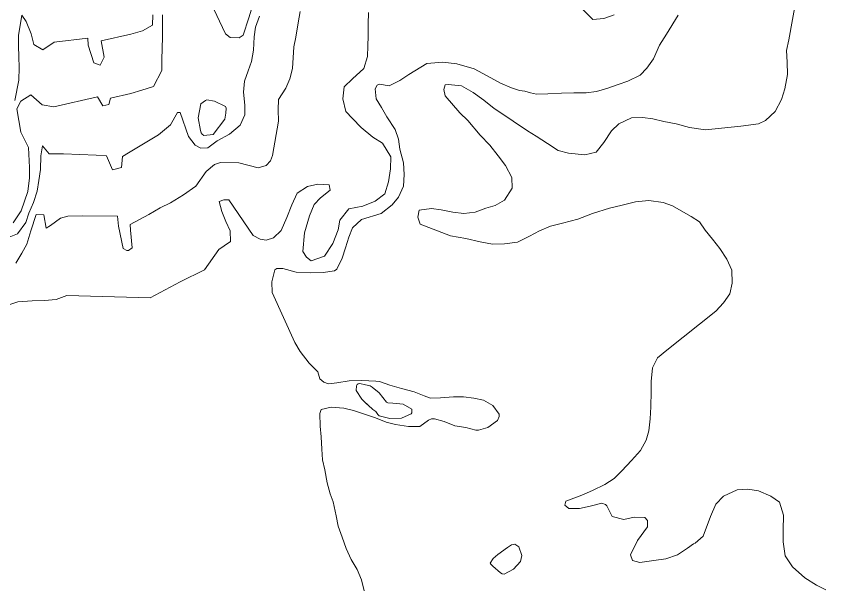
# Model space of a CAD drawing. Header units: metres. Extents: x 78 to 178, y -74 to 157.
# Drawn here: x 150.766 to 153.024, y 65.96 to 67.559 of the extents above; entities that cross this region are included whole.
import ezdxf

# ---------------------------------------------------------------- set-up
doc = ezdxf.new("R2010")
doc.units = ezdxf.units.M
doc.layers.add('01_Fina', color=252, linetype='Continuous', lineweight=15)

msp = doc.modelspace()

# ---------------------------------------------------------------- linework, layer by layer
at = {"layer": '01_Fina', "color": 252, "linetype": 'Continuous', "lineweight": 9, "true_color": 0x939598}
for points in [[(152.95546, 67.68394), (152.92081, 67.49275), (152.91412, 67.46305), (152.91586, 67.43), (152.91706, 67.39616), (152.9097, 67.35588), (152.9002, 67.32565), (152.88241, 67.29233), (152.85552, 67.26758), (152.83612, 67.25822), (152.78675, 67.25139), (152.68841, 67.24123), (152.64359, 67.24751), (152.60653, 67.25782), (152.57242, 67.26491), (152.54151, 67.272), (152.51235, 67.27548), (152.48224, 67.27454), (152.44719, 67.25822), (152.42605, 67.23828), (152.40531, 67.20617), (152.38377, 67.17861), (152.35193, 67.17099), (152.30604, 67.1758), (152.27795, 67.18343), (152.24771, 67.2035), (152.216, 67.22383), (152.19219, 67.23842), (152.15218, 67.26518), (152.12583, 67.28324), (152.09907, 67.30076), (152.06977, 67.32418), (152.04007, 67.34558), (152.00836, 67.36405), (151.97036, 67.36766), (151.96274, 67.36686), (151.95846, 67.35401), (151.9626, 67.33649), (152.00328, 67.28899), (152.02522, 67.26772), (152.0604, 67.22611), (152.08703, 67.19855), (152.11004, 67.16845), (152.13064, 67.14182), (152.1483, 67.10837), (152.14951, 67.07854), (152.12783, 67.04522), (152.10228, 67.03037), (152.07552, 67.02248), (152.04569, 67.01111), (152.01425, 67.00736), (151.98388, 67.01097), (151.95123, 67.0174), (151.92434, 67.02154), (151.89009, 67.01726), (151.88634, 66.99773), (151.89276, 66.97793), (151.97705, 66.94488), (152.0196, 66.93766), (152.0604, 66.92883), (152.09399, 66.92214), (152.12824, 66.92267), (152.16369, 66.92789), (152.19781, 66.94448), (152.2259, 66.95933), (152.25587, 66.97204), (152.28959, 66.98074), (152.33227, 66.99157), (152.37361, 67.00723), (152.4207, 67.02221), (152.45562, 67.03091), (152.49348, 67.04027), (152.53068, 67.04415), (152.57055, 67.03827), (152.5961, 67.02917), (152.62058, 67.01512), (152.64895, 66.99933), (152.67156, 66.98448), (152.68775, 66.9608), (152.70795, 66.93552), (152.72828, 66.90956), (152.74822, 66.8804), (152.7624, 66.84922), (152.7632, 66.8127), (152.75611, 66.7834), (152.73832, 66.75851), (152.71771, 66.7351), (152.58071, 66.62646), (152.55476, 66.60506), (152.54111, 66.57696), (152.5371, 66.53896), (152.53683, 66.51047), (152.5363, 66.46739), (152.53456, 66.43474), (152.53054, 66.40116), (152.52265, 66.3744), (152.50686, 66.34604), (152.48198, 66.31781), (152.45535, 66.28904), (152.43381, 66.26804), (152.40799, 66.25131), (152.3732, 66.23432), (152.3435, 66.22108), (152.29868, 66.20395), (152.29628, 66.19312), (152.30765, 66.18375), (152.33708, 66.18375), (152.36718, 66.19004), (152.39943, 66.19873), (152.40946, 66.19512), (152.41348, 66.19097), (152.42833, 66.16194), (152.4603, 66.15298), (152.48987, 66.15927), (152.5193, 66.1586), (152.52653, 66.1507), (152.52653, 66.13237), (152.4991, 66.09478), (152.47943, 66.05411), (152.48465, 66.03832), (152.50552, 66.0331), (152.54472, 66.03832), (152.57777, 66.04314), (152.61015, 66.05438), (152.63824, 66.07311), (152.65523, 66.08555), (152.66005, 66.08702), (152.68186, 66.10682), (152.70246, 66.16127), (152.71718, 66.19593), (152.73845, 66.2188), (152.77672, 66.23606), (152.80682, 66.23794), (152.83652, 66.23312), (152.87117, 66.21813), (152.89512, 66.20128), (152.90596, 66.16502), (152.90515, 66.12381), (152.90475, 66.09063), (152.91091, 66.05157), (152.93138, 66.0212), (152.96523, 65.99056), (152.99827, 65.97022), (153.02409, 65.95698)], [(151.42878, 67.59938), (151.41513, 67.55363), (151.39908, 67.50533), (151.38811, 67.49797), (151.36269, 67.49904), (151.35011, 67.50894), (151.30837, 67.59604)], [(152.3316, 67.59216), (152.37454, 67.54921), (152.40531, 67.55162), (152.43368, 67.56206)], [(150.74016, 66.75089), (150.77, 66.76092), (150.81067, 66.76333), (150.84519, 66.7644), (150.8773, 66.76788), (150.90713, 66.77858), (151.13966, 66.77203), (151.22328, 66.81725), (151.29098, 66.85069), (151.33125, 66.90689), (151.3461, 66.91705), (151.36349, 66.92963), (151.36242, 66.95933), (151.35038, 66.98515), (151.33928, 67.01285), (151.33232, 67.04121), (151.34463, 67.04616), (151.35908, 67.04616), (151.42651, 66.94635), (151.44644, 66.93632), (151.46316, 66.93297), (151.48377, 66.94007), (151.50464, 66.96013), (151.52096, 66.99626), (151.53448, 67.03198), (151.54946, 67.06409), (151.57822, 67.08269), (151.60712, 67.08964), (151.63883, 67.08737), (151.64124, 67.07319), (151.61475, 67.05165), (151.59682, 67.03305), (151.58438, 67.00121), (151.5702, 66.95358), (151.56511, 66.90113), (151.57595, 66.88561), (151.58826, 66.87571), (151.62572, 66.88815), (151.6494, 66.92374), (151.66439, 66.96241), (151.66827, 66.9893), (151.69342, 67.02034), (151.73248, 67.02783), (151.76754, 67.04201), (151.79403, 67.06248), (151.8046, 67.09593), (151.81022, 67.13232), (151.81089, 67.1659), (151.78734, 67.2039), (151.76058, 67.22076), (151.72767, 67.24818), (151.70425, 67.27253), (151.68486, 67.29274), (151.67696, 67.32739), (151.68098, 67.3615), (151.70399, 67.38318), (151.73516, 67.41248), (151.746, 67.44566), (151.74707, 67.47576), (151.74747, 67.50265), (151.74787, 67.53664), (151.74854, 67.56861)], [(151.55775, 67.57155), (151.552, 67.54038), (151.54611, 67.49998), (151.5405, 67.47322), (151.53688, 67.41275), (151.52912, 67.38345), (151.51762, 67.35762), (151.49795, 67.32618), (151.49661, 67.29675), (151.49715, 67.26571), (151.48069, 67.16965), (151.47521, 67.15507), (151.4629, 67.14155), (151.44082, 67.13513), (151.38704, 67.14918), (151.33553, 67.14958), (151.31934, 67.1441), (151.29566, 67.1247), (151.2673, 67.08389), (151.23278, 67.05954), (151.19585, 67.03706), (151.16789, 67.02302), (151.13578, 67.00509), (151.08333, 66.97726), (151.08507, 66.96094), (151.08949, 66.9113), (151.07932, 66.90434), (151.0745, 66.90408), (151.06434, 66.9097), (151.05163, 66.97258), (151.04828, 67.00027), (150.95195, 67.00134), (150.90968, 66.99987), (150.88961, 66.99425), (150.86124, 66.97378), (150.8496, 66.96629), (150.84291, 67.00375), (150.82124, 67.00509), (150.80679, 66.95946), (150.79582, 66.92187), (150.78124, 66.89645), (150.76478, 66.86876)], [(151.44457, 67.55858), (151.4336, 67.52767), (151.42985, 67.50105), (151.42771, 67.46372), (151.42263, 67.43174), (151.41246, 67.40592), (151.40229, 67.37756), (151.40028, 67.34679), (151.40363, 67.30999), (151.40323, 67.2831), (151.39052, 67.25434), (151.36041, 67.22945), (151.32657, 67.21019), (151.30061, 67.19052), (151.28108, 67.18958), (151.26475, 67.19855), (151.24669, 67.22223), (151.22301, 67.28939), (151.21579, 67.28939), (151.19666, 67.25527), (151.16294, 67.22745), (151.07932, 67.17674), (151.06273, 67.1663), (151.05979, 67.13567), (151.0345, 67.12924), (151.01778, 67.16858), (150.98875, 67.17018), (150.89737, 67.1742), (150.85803, 67.1738), (150.8393, 67.19641), (150.83489, 67.16831), (150.83408, 67.13005), (150.82927, 67.09994), (150.82392, 67.07038), (150.81388, 67.03787), (150.80144, 67.0087), (150.79248, 66.98288), (150.76933, 66.9505), (150.73709, 66.93792)], [(151.17431, 67.56206), (151.17378, 67.52807), (151.17351, 67.50024), (151.17204, 67.43723), (151.17164, 67.40646), (151.14916, 67.36231), (151.11611, 67.352), (151.08588, 67.34291), (151.02928, 67.32939), (151.02393, 67.31227), (151.00788, 67.30852), (150.99276, 67.33368), (150.87047, 67.30571), (150.83796, 67.31093), (150.80626, 67.33849), (150.7791, 67.32083), (150.76719, 67.29996), (150.7787, 67.23467), (150.79997, 67.19186), (150.80304, 67.13647), (150.80264, 67.1069), (150.79836, 67.06931), (150.77936, 67.01526), (150.75742, 66.98167)], [(151.14662, 67.56232), (151.14635, 67.53316), (151.11825, 67.51777), (151.08548, 67.508), (151.00253, 67.48927), (151.01082, 67.44365), (150.99985, 67.42184), (150.98246, 67.428), (150.9668, 67.47723), (150.966, 67.49743), (150.87221, 67.48566), (150.84051, 67.46452), (150.81535, 67.47977), (150.80719, 67.50961), (150.79408, 67.54399), (150.78124, 67.56165), (150.77267, 67.50439), (150.77227, 67.47616), (150.77348, 67.44486), (150.77374, 67.41569), (150.77321, 67.37983), (150.7617, 67.32324)], [(152.61202, 67.56125), (152.57964, 67.50787), (152.55998, 67.47804), (152.54325, 67.43924), (152.52452, 67.41315), (152.50592, 67.39375), (152.47181, 67.37743), (152.44478, 67.36766), (152.41615, 67.35749), (152.38458, 67.34786), (152.35541, 67.34438), (152.32116, 67.34451), (152.28731, 67.34398), (152.24918, 67.34157), (152.21747, 67.34037), (152.19995, 67.34425), (152.18456, 67.34879), (152.16931, 67.3512), (152.1475, 67.35803), (152.117, 67.37154), (152.07994, 67.39174), (152.04288, 67.41194), (151.99485, 67.42572), (151.95551, 67.43054), (151.91163, 67.42679), (151.86106, 67.39575), (151.83617, 67.37916), (151.8062, 67.36445), (151.77958, 67.36886), (151.77262, 67.36605), (151.767, 67.35535), (151.76954, 67.32779), (151.7848, 67.30317), (151.79938, 67.27735), (151.82333, 67.24243), (151.83243, 67.21474), (151.8359, 67.18691), (151.84661, 67.14945), (151.84848, 67.11653), (151.8458, 67.08376), (151.83229, 67.05325), (151.8145, 67.03158), (151.78346, 67.0079), (151.72874, 66.9905), (151.70372, 66.96763), (151.69395, 66.94114), (151.68432, 66.91143), (151.67509, 66.8828), (151.65984, 66.85257), (151.65382, 66.84788), (151.62171, 66.84293), (151.58719, 66.84213), (151.54692, 66.8436), (151.50999, 66.85417), (151.49246, 66.85377), (151.48711, 66.85029), (151.47909, 66.81684), (151.47989, 66.78741), (151.54344, 66.64707), (151.55802, 66.62245), (151.58304, 66.5898), (151.60686, 66.56545), (151.61314, 66.54565), (151.62411, 66.53669), (151.63723, 66.53214), (151.66024, 66.53495), (151.69449, 66.54057), (151.73008, 66.54137), (151.76901, 66.5399), (151.77878, 66.53829), (151.80848, 66.52866), (151.84059, 66.51876), (151.87604, 66.5094), (151.90414, 66.49896), (151.9214, 66.49173), (151.94963, 66.49321), (151.98548, 66.49602), (152.01398, 66.49535), (152.04248, 66.4924), (152.06937, 66.48638), (152.09519, 66.4718), (152.11325, 66.44745), (152.11312, 66.44049), (152.10857, 66.42939), (152.08168, 66.40986), (152.05492, 66.4029), (152.04796, 66.4029), (152.01987, 66.40972), (151.98923, 66.41507), (151.95953, 66.42658), (151.93277, 66.43461), (151.92447, 66.43434), (151.91591, 66.43059), (151.89183, 66.41253), (151.86052, 66.41293), (151.82413, 66.41855), (151.79764, 66.42457), (151.76834, 66.43755), (151.73449, 66.44852), (151.70706, 66.45775), (151.6799, 66.46377), (151.64472, 66.46672), (151.61649, 66.46016), (151.61288, 66.44946), (151.61328, 66.41427), (151.61609, 66.38403), (151.61796, 66.34952), (151.62037, 66.32008), (151.62666, 66.29172), (151.63294, 66.25573), (151.64137, 66.22496), (151.6498, 66.20288), (151.65823, 66.16301), (151.66425, 66.13492), (151.67482, 66.10401), (151.68633, 66.07257), (151.69984, 66.0414), (151.71656, 66.01397), (151.72927, 65.98454), (151.7365, 65.9543)], [(151.27318, 67.27454), (151.27974, 67.23935), (151.28161, 67.23293), (151.28469, 67.22878), (151.28884, 67.22584), (151.31546, 67.22838), (151.34824, 67.2712), (151.35105, 67.28819), (151.35158, 67.3021), (151.34998, 67.30625), (151.31921, 67.32083), (151.29767, 67.32525), (151.29352, 67.32337), (151.28108, 67.31347), (151.27305, 67.27427)], [(151.73529, 66.48331), (151.76071, 66.46016), (151.76914, 66.45441), (151.77449, 66.44665), (151.77851, 66.4429), (151.80848, 66.43554), (151.84019, 66.43661), (151.86788, 66.44799), (151.86949, 66.45093), (151.86935, 66.46136), (151.84487, 66.47528), (151.81637, 66.47782), (151.80206, 66.47929), (151.79858, 66.4809), (151.77864, 66.50659), (151.75871, 66.52277), (151.75362, 66.52599), (151.74051, 66.52933), (151.72392, 66.53321), (151.71977, 66.53227), (151.71723, 66.5304), (151.71496, 66.52665), (151.71416, 66.51341), (151.73034, 66.48906), (151.74372, 66.47528)], [(152.08756, 66.03069), (152.09546, 66.0228), (152.11673, 66.00461), (152.12114, 66.00139), (152.1269, 66.00099), (152.15299, 66.01437), (152.17225, 66.03631), (152.17586, 66.05277), (152.16797, 66.07645), (152.157, 66.08434), (152.1475, 66.08274), (152.13666, 66.07471), (152.10884, 66.05571), (152.09639, 66.04447), (152.08823, 66.0315)]]:
    msp.add_lwpolyline(points, dxfattribs=at)

doc.saveas('drawing.dxf')
